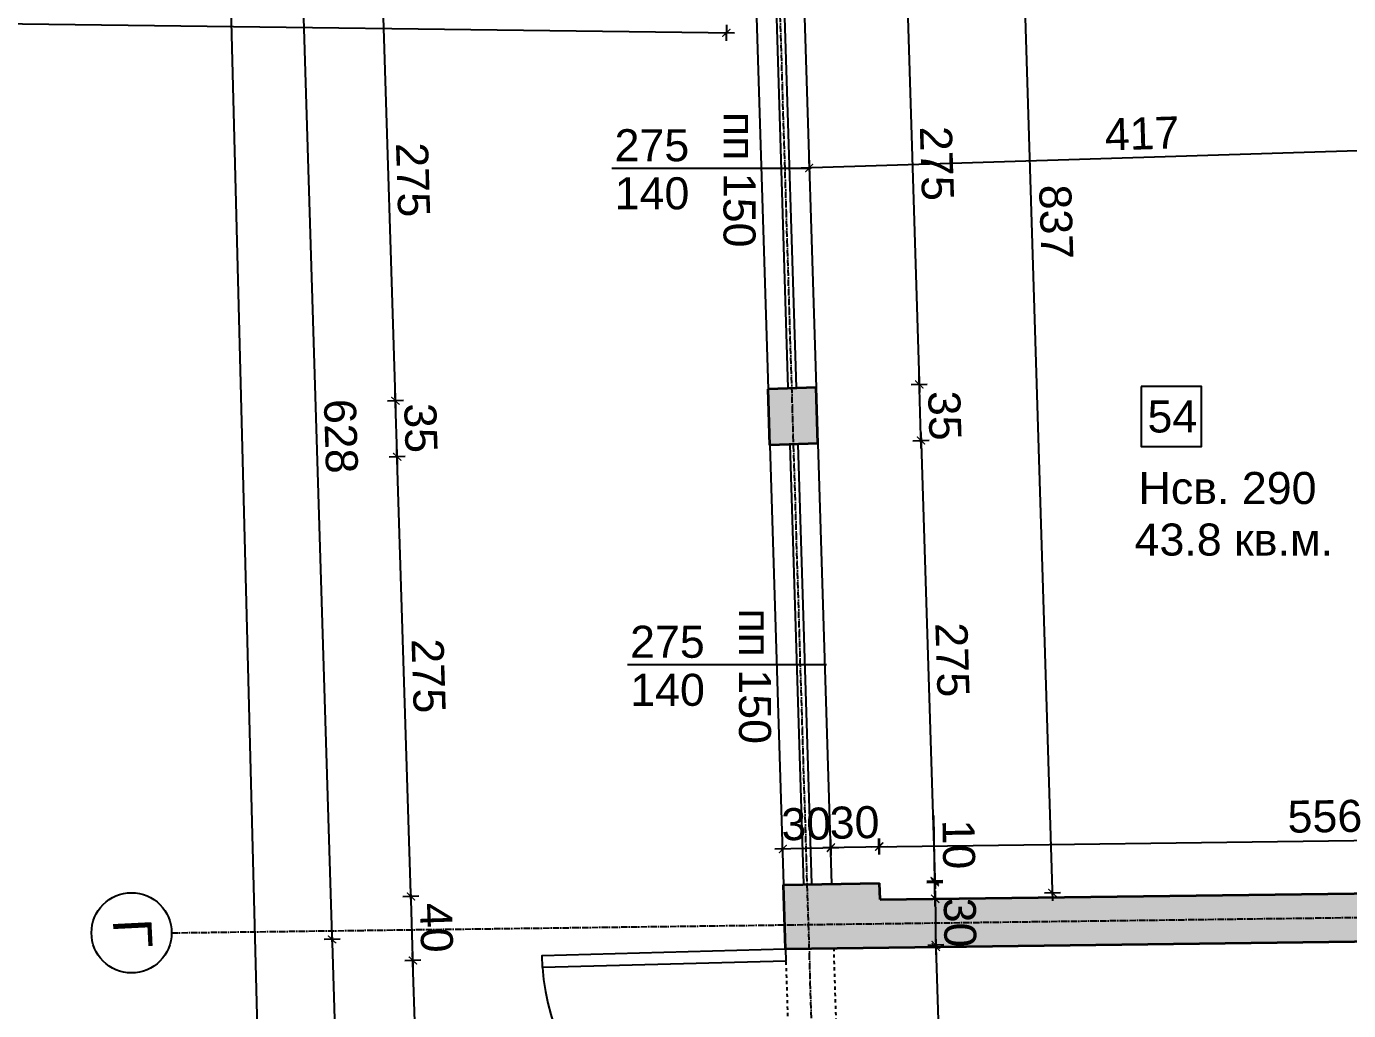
# Model space of a CAD drawing. Header units: inches. Extents: x -72385 to 39588, y -6525 to 66685.
# Drawn here: x -42185 to -41360, y 21115 to 21729 of the extents above; entities that cross this region are included whole.
import ezdxf

# ---------------------------------------------------------------- set-up
doc = ezdxf.new("R2010")
doc.units = ezdxf.units.IN
doc.header["$MEASUREMENT"] = 0
doc.linetypes.add('DashDot', pattern=[0.6, 0.4, -0.1, 0, -0.1])
doc.linetypes.add('Hidden', pattern=[0.4, 0.2, -0.2])
for name, color, linetype, lineweight in [('Врати', 251, 'Continuous', 25), ('Изгледни линии', 253, 'Continuous', 25), ('Надписи Hсв', 252, 'Continuous', 25), ('Надписи коти външни', 252, 'Continuous', 25), ('Надписи коти вътрешни', 252, 'Continuous', 25), ('Надписи номера на пом.', 252, 'Continuous', 25), ('Надписи Оси', 252, 'Continuous', 25), ('Надписи площ', 252, 'Continuous', 25), ('Надписи прозорци', 252, 'Continuous', 25), ('Оси', 252, 'DashDot', 25), ('Прозорци', 251, 'Continuous', 25), ('Пунктир', 253, 'Hidden', 25), ('Разрезни линии', 7, 'Continuous', 35), ('Щрих стени', 254, 'Continuous', 25)]:
    doc.layers.add(name, color=color, linetype=linetype, lineweight=lineweight)
doc.styles.add('Arial Regular', font='arial.ttf')
doc.styles.get("Standard").update_dxf_attribs({"font": 'arial.ttf'})
doc.dimstyles.new('Annotative', dxfattribs={"dimscale": 0, "dimtxt": 20, "dimasz": 5, "dimexe": 5, "dimexo": 5, "dimgap": 5, "dimtad": 1, "dimdec": 0, "dimzin": 0, "dimdsep": 46, "dimtxsty": 'Standard', "dimblk": 'ARCHTICK', "dimcen": 5, "dimdle": 5, "dimadec": 0, "dimazin": 0, "dimtfac": 1, "dimtdec": 0, "dimtofl": 0, "dimtmove": 0, "dimatfit": 3, "dimldrblk": 'ARCHTICK', "dimfxl": 5, "dimfxlon": 1, "dimtolj": 1, "dimtzin": 0, "dimarcsym": 1})

# ---------------------------------------------------------------- blocks, each defined once
blk = doc.blocks.new('_ArchTick')
at = {"color": 0, "linetype": 'ByBlock', "const_width": 0.15}
blk.add_lwpolyline([(-0.5, -0.5), (0.5, 0.5)], dxfattribs=at)
blk = doc.blocks.new('*D7459')
at = {"layer": 'Defpoints', "color": 0, "ltscale": 50, "transparency": 16777216}
for p in [(-41680.95, 21153.94), (-41607.69, 20852.32), (-41671.47, 20850.32)]:
    blk.add_point(p, dxfattribs=at)
at = {"layer": 'Надписи коти вътрешни', "color": 0, "lineweight": -2, "ltscale": 50, "transparency": 16777216}
for p, q in [((-41617.34, 21160.93), (-41607.54, 20847.32)), ((-41622.18, 21155.77), (-41612.18, 21156.09)), ((-41612.69, 20852.16), (-41602.69, 20852.47))]:
    blk.add_line(p, q, dxfattribs=at)
at = {"layer": 'Надписи коти вътрешни', "color": 0, "lineweight": -2, "ltscale": 50, "transparency": 16777216, "xscale": 5, "yscale": 5, "zscale": 5}
for p, rotation in [((-41617.18, 21155.93), 91.78990155921142), ((-41607.69, 20852.32), 271.7899015592114)]:
    blk.add_blockref('_ArchTick', p, dxfattribs=dict(at, rotation=rotation))
at = {"layer": 'Надписи коти вътрешни', "color": 0, "ltscale": 50, "transparency": 16777216, "insert": (-41597.22, 21004.6), "char_height": 20, "attachment_point": 5, "rotation": 271.7899}
blk.add_mtext('\\A1;304', dxfattribs=at)
blk = doc.blocks.new('*D7460')
at = {"layer": 'Defpoints', "color": 0, "ltscale": 50, "transparency": 16777216}
for p in [(-41652.06, 21194.44), (-41617.71, 21195.04), (-41651.89, 21184.21)]:
    blk.add_point(p, dxfattribs=at)
at = {"layer": 'Надписи коти вътрешни', "color": 0, "lineweight": -2, "ltscale": 50, "transparency": 16777216}
for p, q in [((-41617.71, 21195.04), (-41618.43, 21236.73)), ((-41622.71, 21194.95), (-41612.71, 21195.12)), ((-41617.45, 21179.8), (-41617.71, 21195.04)), ((-41622.53, 21184.72), (-41612.53, 21184.89))]:
    blk.add_line(p, q, dxfattribs=at)
at = {"layer": 'Надписи коти вътрешни', "color": 0, "lineweight": -2, "ltscale": 50, "transparency": 16777216, "xscale": 5, "yscale": 5, "zscale": 5}
for p, rotation in [((-41617.71, 21195.04), 90.99077420195616), ((-41617.53, 21184.8), 270.9907742019561)]:
    blk.add_blockref('_ArchTick', p, dxfattribs=dict(at, rotation=rotation))
at = {"layer": 'Надписи коти вътрешни', "color": 0, "ltscale": 50, "transparency": 16777216, "insert": (-41602.9, 21218.64), "char_height": 20, "attachment_point": 5, "rotation": 270.99077}
blk.add_mtext('\\A1;10', dxfattribs=at)
blk = doc.blocks.new('*D4645')
at = {"layer": 'Defpoints', "color": 0, "ltscale": 50, "transparency": 16777216}
for p in [(-41690.79, 21468.79), (-41682.2, 21193.92), (-41617.79, 21195.93)]:
    blk.add_point(p, dxfattribs=at)
at = {"layer": 'Надписи коти вътрешни', "color": 0, "lineweight": -2, "ltscale": 50, "transparency": 16777216}
for p, q in [((-41631.38, 21470.64), (-41621.38, 21470.96)), ((-41626.53, 21475.8), (-41617.63, 21190.94)), ((-41622.79, 21195.78), (-41612.79, 21196.09))]:
    blk.add_line(p, q, dxfattribs=at)
at = {"layer": 'Надписи коти вътрешни', "color": 0, "lineweight": -2, "ltscale": 50, "transparency": 16777216, "xscale": 5, "yscale": 5, "zscale": 5}
for p, rotation in [((-41626.38, 21470.8), 91.78990155921097), ((-41617.79, 21195.93), 271.789901559211)]:
    blk.add_blockref('_ArchTick', p, dxfattribs=dict(at, rotation=rotation))
at = {"layer": 'Надписи коти вътрешни', "color": 0, "ltscale": 50, "transparency": 16777216, "insert": (-41606.88, 21333.84), "char_height": 20, "attachment_point": 5, "rotation": 271.7899}
blk.add_mtext('\\A1;275', dxfattribs=at)
blk = doc.blocks.new('*D3335')
at = {"layer": 'Defpoints', "color": 0, "ltscale": 50, "transparency": 16777216}
for p in [(-41691.89, 21503.77), (-41627.47, 21505.78), (-41690.79, 21468.79)]:
    blk.add_point(p, dxfattribs=at)
at = {"layer": 'Надписи коти вътрешни', "color": 0, "lineweight": -2, "ltscale": 50, "transparency": 16777216}
for p, q in [((-41632.47, 21505.63), (-41622.47, 21505.94)), ((-41626.22, 21465.8), (-41627.63, 21510.78)), ((-41631.38, 21470.64), (-41621.38, 21470.96))]:
    blk.add_line(p, q, dxfattribs=at)
at = {"layer": 'Надписи коти вътрешни', "color": 0, "lineweight": -2, "ltscale": 50, "transparency": 16777216, "xscale": 5, "yscale": 5, "zscale": 5}
for p, rotation in [((-41627.47, 21505.78), 91.78990155923415), ((-41626.38, 21470.8), 271.7899015592342)]:
    blk.add_blockref('_ArchTick', p, dxfattribs=dict(at, rotation=rotation))
at = {"layer": 'Надписи коти вътрешни', "color": 0, "ltscale": 50, "transparency": 16777216, "insert": (-41611.64, 21486.27), "char_height": 20, "attachment_point": 5, "rotation": 271.7899}
blk.add_mtext('\\A1;35', dxfattribs=at)
blk = doc.blocks.new('*D3336')
at = {"layer": 'Defpoints', "color": 0, "ltscale": 50, "transparency": 16777216}
for p in [(-41700.48, 21778.64), (-41691.89, 21503.77), (-41627.47, 21505.78)]:
    blk.add_point(p, dxfattribs=at)
at = {"layer": 'Надписи коти вътрешни', "color": 0, "lineweight": -2, "ltscale": 50, "transparency": 16777216}
for p, q in [((-41636.22, 21785.65), (-41627.32, 21500.78)), ((-41641.06, 21780.49), (-41631.06, 21780.8)), ((-41632.47, 21505.63), (-41622.47, 21505.94))]:
    blk.add_line(p, q, dxfattribs=at)
at = {"layer": 'Надписи коти вътрешни', "color": 0, "lineweight": -2, "ltscale": 50, "transparency": 16777216, "xscale": 5, "yscale": 5, "zscale": 5}
for p, rotation in [((-41636.06, 21780.65), 91.78990155921402), ((-41627.47, 21505.78), 271.789901559214)]:
    blk.add_blockref('_ArchTick', p, dxfattribs=dict(at, rotation=rotation))
at = {"layer": 'Надписи коти вътрешни', "color": 0, "ltscale": 50, "transparency": 16777216, "insert": (-41616.56, 21643.69), "char_height": 20, "attachment_point": 5, "rotation": 271.7899}
blk.add_mtext('\\A1;275', dxfattribs=at)
blk = doc.blocks.new('*D3339')
at = {"layer": 'Defpoints', "color": 0, "ltscale": 50, "transparency": 16777216}
for p in [(-41095.96, 21224.49), (-41095.53, 21191.43), (-41651.89, 21184.21)]:
    blk.add_point(p, dxfattribs=at)
at = {"layer": 'Надписи коти вътрешни', "color": 0, "lineweight": -2, "ltscale": 50, "transparency": 16777216}
for p, q in [((-41657.31, 21217.2), (-41090.96, 21224.56)), ((-41652.25, 21212.27), (-41652.38, 21222.27)), ((-41095.89, 21219.49), (-41096.02, 21229.49))]:
    blk.add_line(p, q, dxfattribs=at)
at = {"layer": 'Надписи коти вътрешни', "color": 0, "lineweight": -2, "ltscale": 50, "transparency": 16777216, "xscale": 5, "yscale": 5, "zscale": 5}
for p, rotation in [((-41095.96, 21224.49), 0.7436119474248583), ((-41652.32, 21217.27), 180.7436119474248)]:
    blk.add_blockref('_ArchTick', p, dxfattribs=dict(at, rotation=rotation))
at = {"layer": 'Надписи коти вътрешни', "color": 0, "ltscale": 50, "transparency": 16777216, "insert": (-41374.33, 21236.09), "char_height": 20, "attachment_point": 5, "rotation": 0.74361}
blk.add_mtext('\\A1;556', dxfattribs=at)
blk = doc.blocks.new('*D4646')
at = {"layer": 'Defpoints', "color": 0, "ltscale": 50, "transparency": 16777216}
for p in [(-41652.6, 21217.28), (-41682.2, 21193.92), (-41652.21, 21194.44)]:
    blk.add_point(p, dxfattribs=at)
at = {"layer": 'Надписи коти вътрешни', "color": 0, "lineweight": -2, "ltscale": 50, "transparency": 16777216}
for p, q in [((-41652.51, 21212.28), (-41652.69, 21222.28)), ((-41687.6, 21216.68), (-41647.6, 21217.37)), ((-41682.51, 21211.76), (-41682.69, 21221.76))]:
    blk.add_line(p, q, dxfattribs=at)
at = {"layer": 'Надписи коти вътрешни', "color": 0, "lineweight": -2, "ltscale": 50, "transparency": 16777216, "xscale": 5, "yscale": 5, "zscale": 5}
for p, rotation in [((-41682.6, 21216.76), 180.9907742019828), ((-41652.6, 21217.28), 0.9907742019827626)]:
    blk.add_blockref('_ArchTick', p, dxfattribs=dict(at, rotation=rotation))
at = {"layer": 'Надписи коти вътрешни', "color": 0, "ltscale": 50, "transparency": 16777216, "insert": (-41667.86, 21232.24), "char_height": 20, "attachment_point": 5, "rotation": 0.99077}
blk.add_mtext('\\A1;30', dxfattribs=at)
blk = doc.blocks.new('*D4650')
at = {"layer": 'Defpoints', "color": 0, "ltscale": 50, "transparency": 16777216}
for p in [(-41281.53, 21711.7), (-41697.98, 21698.69), (-41696.17, 21640.9)]:
    blk.add_point(p, dxfattribs=at)
at = {"layer": 'Надписи коти вътрешни', "color": 0, "lineweight": -2, "ltscale": 50, "transparency": 16777216}
for p, q in [((-41274.72, 21654.07), (-41701.17, 21640.75)), ((-41279.88, 21658.91), (-41279.56, 21648.92)), ((-41696.33, 21645.9), (-41696.02, 21635.9))]:
    blk.add_line(p, q, dxfattribs=at)
at = {"layer": 'Надписи коти вътрешни', "color": 0, "lineweight": -2, "ltscale": 50, "transparency": 16777216, "xscale": 5, "yscale": 5, "zscale": 5}
for p, rotation in [((-41279.72, 21653.92), 1.789901559213094), ((-41696.17, 21640.9), 181.7899015592131)]:
    blk.add_blockref('_ArchTick', p, dxfattribs=dict(at, rotation=rotation))
at = {"layer": 'Надписи коти вътрешни', "color": 0, "ltscale": 50, "transparency": 16777216, "insert": (-41488.42, 21662.44), "char_height": 20, "attachment_point": 5, "rotation": 1.7899}
blk.add_mtext('\\A1;417', dxfattribs=at)
blk = doc.blocks.new('*D3359')
at = {"layer": 'Defpoints', "color": 0, "ltscale": 50, "transparency": 16777216}
for p in [(-41708.04, 22020.73), (-41682.2, 21184.21), (-41544.42, 21188.47)]:
    blk.add_point(p, dxfattribs=at)
at = {"layer": 'Надписи коти вътрешни', "color": 0, "lineweight": -2, "ltscale": 50, "transparency": 16777216}
for p, q in [((-41575.25, 22024.84), (-41565.26, 22025.14)), ((-41570.41, 22029.99), (-41544.26, 21183.47)), ((-41549.41, 21188.31), (-41539.42, 21188.62))]:
    blk.add_line(p, q, dxfattribs=at)
at = {"layer": 'Надписи коти вътрешни', "color": 0, "lineweight": -2, "ltscale": 50, "transparency": 16777216, "xscale": 5, "yscale": 5, "zscale": 5}
for p, rotation in [((-41570.25, 22024.99), 91.7691352658571), ((-41544.42, 21188.47), 271.7691352658571)]:
    blk.add_blockref('_ArchTick', p, dxfattribs=dict(at, rotation=rotation))
at = {"layer": 'Надписи коти вътрешни', "color": 0, "ltscale": 50, "transparency": 16777216, "insert": (-41542.12, 21607.2), "char_height": 20, "attachment_point": 5, "rotation": 271.76914}
blk.add_mtext('\\A1;837', dxfattribs=at)
blk = doc.blocks.new('*D6593')
at = {"layer": 'Defpoints', "color": 0, "ltscale": 50, "transparency": 16777216}
for p in [(-41742.34, 22157.71), (-42067.3, 22149.39), (-41682.53, 19822.6)]:
    blk.add_point(p, dxfattribs=at)
at = {"layer": 'Надписи коти външни', "color": 0, "lineweight": -2, "ltscale": 50, "transparency": 16777216}
for p, q in [((-42062.3, 22149.52), (-42072.3, 22149.26)), ((-42007.37, 19809.28), (-42067.43, 22154.39)), ((-42002.5, 19814.4), (-42012.49, 19814.15))]:
    blk.add_line(p, q, dxfattribs=at)
at = {"layer": 'Надписи коти външни', "color": 0, "lineweight": -2, "ltscale": 50, "transparency": 16777216, "xscale": 5, "yscale": 5, "zscale": 5}
for p, rotation in [((-42067.3, 22149.39), 91.46706726575742), ((-42007.5, 19814.28), 271.4670672657574)]:
    blk.add_blockref('_ArchTick', p, dxfattribs=dict(at, rotation=rotation))
at = {"layer": 'Надписи коти външни', "color": 0, "ltscale": 50, "transparency": 16777216, "insert": (-42022.18, 20982.22), "char_height": 20, "attachment_point": 5, "rotation": 271.46707}
blk.add_mtext('\\A1;2335', dxfattribs=at)
blk = doc.blocks.new('*D6585')
at = {"layer": 'Defpoints', "color": 0, "ltscale": 10, "transparency": 16777216}
for p in [(-41710.95, 21153.42), (-41943.48, 21146.15), (-41701.46, 20849.64)]:
    blk.add_point(p, dxfattribs=at)
at = {"layer": 'Надписи коти външни', "color": 0, "lineweight": -2, "ltscale": 10, "transparency": 16777216}
for p, q in [((-41933.83, 20837.37), (-41943.64, 21151.15)), ((-41938.48, 21146.31), (-41948.48, 21145.99)), ((-41928.99, 20842.53), (-41938.98, 20842.21))]:
    blk.add_line(p, q, dxfattribs=at)
at = {"layer": 'Надписи коти външни', "color": 0, "lineweight": -2, "ltscale": 10, "transparency": 16777216, "xscale": 5, "yscale": 5, "zscale": 5}
for p, rotation in [((-41943.48, 21146.15), 91.78990155920907), ((-41933.99, 20842.37), 271.7899015592091)]:
    blk.add_blockref('_ArchTick', p, dxfattribs=dict(at, rotation=rotation))
at = {"layer": 'Надписи коти външни', "color": 0, "ltscale": 10, "transparency": 16777216, "insert": (-41923.52, 20994.74), "char_height": 20, "attachment_point": 5, "rotation": 271.7899}
blk.add_mtext('\\A1;304', dxfattribs=at)
blk = doc.blocks.new('*D6584')
at = {"layer": 'Defpoints', "color": 0, "ltscale": 10, "transparency": 16777216}
for p in [(-41712.2, 21193.4), (-41944.73, 21186.14), (-41710.95, 21153.44)]:
    blk.add_point(p, dxfattribs=at)
at = {"layer": 'Надписи коти външни', "color": 0, "lineweight": -2, "ltscale": 10, "transparency": 16777216}
for p, q in [((-41943.32, 21141.18), (-41944.88, 21191.13)), ((-41939.73, 21186.29), (-41949.73, 21185.98)), ((-41938.48, 21146.33), (-41948.48, 21146.02))]:
    blk.add_line(p, q, dxfattribs=at)
at = {"layer": 'Надписи коти външни', "color": 0, "lineweight": -2, "ltscale": 10, "transparency": 16777216, "xscale": 5, "yscale": 5, "zscale": 5}
for p, rotation in [((-41944.73, 21186.14), 91.78990156033082), ((-41943.48, 21146.17), 271.7899015603308)]:
    blk.add_blockref('_ArchTick', p, dxfattribs=dict(at, rotation=rotation))
at = {"layer": 'Надписи коти външни', "color": 0, "ltscale": 10, "transparency": 16777216, "insert": (-41928.9, 21166.63), "char_height": 20, "attachment_point": 5, "rotation": 271.7899}
blk.add_mtext('\\A1;40', dxfattribs=at)
blk = doc.blocks.new('*D6583')
at = {"layer": 'Defpoints', "color": 0, "ltscale": 10, "transparency": 16777216}
for p in [(-41720.78, 21467.85), (-41953.3, 21460.58), (-41712.2, 21193.4)]:
    blk.add_point(p, dxfattribs=at)
at = {"layer": 'Надписи коти външни', "color": 0, "lineweight": -2, "ltscale": 10, "transparency": 16777216}
for p, q in [((-41944.57, 21181.14), (-41953.46, 21465.58)), ((-41948.31, 21460.74), (-41958.3, 21460.43)), ((-41939.73, 21186.29), (-41949.73, 21185.98))]:
    blk.add_line(p, q, dxfattribs=at)
at = {"layer": 'Надписи коти външни', "color": 0, "lineweight": -2, "ltscale": 10, "transparency": 16777216, "xscale": 5, "yscale": 5, "zscale": 5}
for p, rotation in [((-41953.3, 21460.58), 91.78990155921079), ((-41944.73, 21186.14), 271.7899015592108)]:
    blk.add_blockref('_ArchTick', p, dxfattribs=dict(at, rotation=rotation))
at = {"layer": 'Надписи коти външни', "color": 0, "ltscale": 10, "transparency": 16777216, "insert": (-41933.81, 21323.83), "char_height": 20, "attachment_point": 5, "rotation": 271.7899}
blk.add_mtext('\\A1;275', dxfattribs=at)
blk = doc.blocks.new('*D6582')
at = {"layer": 'Defpoints', "color": 0, "ltscale": 10, "transparency": 16777216}
for p in [(-41721.87, 21502.83), (-41954.4, 21495.57), (-41720.78, 21467.85)]:
    blk.add_point(p, dxfattribs=at)
at = {"layer": 'Надписи коти външни', "color": 0, "lineweight": -2, "ltscale": 10, "transparency": 16777216}
for p, q in [((-41949.4, 21495.72), (-41959.4, 21495.41)), ((-41953.15, 21455.59), (-41954.55, 21500.56)), ((-41948.31, 21460.74), (-41958.3, 21460.43))]:
    blk.add_line(p, q, dxfattribs=at)
at = {"layer": 'Надписи коти външни', "color": 0, "lineweight": -2, "ltscale": 10, "transparency": 16777216, "xscale": 5, "yscale": 5, "zscale": 5}
for p, rotation in [((-41954.4, 21495.57), 91.78990155923435), ((-41953.3, 21460.58), 271.7899015592344)]:
    blk.add_blockref('_ArchTick', p, dxfattribs=dict(at, rotation=rotation))
at = {"layer": 'Надписи коти външни', "color": 0, "ltscale": 10, "transparency": 16777216, "insert": (-41938.64, 21478.55), "char_height": 20, "attachment_point": 5, "rotation": 271.7899}
blk.add_mtext('\\A1;35', dxfattribs=at)
blk = doc.blocks.new('*D6581')
at = {"layer": 'Defpoints', "color": 0, "ltscale": 10, "transparency": 16777216}
for p in [(-41730.46, 21777.7), (-41962.99, 21770.43), (-41721.87, 21502.83)]:
    blk.add_point(p, dxfattribs=at)
at = {"layer": 'Надписи коти външни', "color": 0, "lineweight": -2, "ltscale": 10, "transparency": 16777216}
for p, q in [((-41954.24, 21490.57), (-41963.14, 21775.43)), ((-41957.99, 21770.59), (-41967.99, 21770.28)), ((-41949.4, 21495.72), (-41959.4, 21495.41))]:
    blk.add_line(p, q, dxfattribs=at)
at = {"layer": 'Надписи коти външни', "color": 0, "lineweight": -2, "ltscale": 10, "transparency": 16777216, "xscale": 5, "yscale": 5, "zscale": 5}
for p, rotation in [((-41962.99, 21770.43), 91.78990155921096), ((-41954.4, 21495.57), 271.789901559211)]:
    blk.add_blockref('_ArchTick', p, dxfattribs=dict(at, rotation=rotation))
at = {"layer": 'Надписи коти външни', "color": 0, "ltscale": 10, "transparency": 16777216, "insert": (-41943.49, 21633.47), "char_height": 20, "attachment_point": 5, "rotation": 271.7899}
blk.add_mtext('\\A1;275', dxfattribs=at)
blk = doc.blocks.new('*D6556')
at = {"layer": 'Defpoints', "color": 0, "ltscale": 10, "transparency": 16777216}
for p in [(-52317.34, 22292.34), (-41742.34, 22157.71), (-41747.84, 21725.25)]:
    blk.add_point(p, dxfattribs=at)
at = {"layer": 'Надписи коти външни', "color": 0, "lineweight": -2, "ltscale": 10, "transparency": 16777216}
for p, q in [((-52327.84, 21859.94), (-41742.84, 21725.19)), ((-52322.78, 21864.88), (-52322.91, 21854.88)), ((-41747.78, 21730.25), (-41747.91, 21720.25))]:
    blk.add_line(p, q, dxfattribs=at)
at = {"layer": 'Надписи коти външни', "color": 0, "lineweight": -2, "ltscale": 10, "transparency": 16777216, "xscale": 5, "yscale": 5, "zscale": 5}
for p, rotation in [((-52322.84, 21859.88), 179.2706286525472), ((-41747.84, 21725.25), 359.2706286525473)]:
    blk.add_blockref('_ArchTick', p, dxfattribs=dict(at, rotation=rotation))
at = {"layer": 'Надписи коти външни', "color": 0, "ltscale": 10, "transparency": 16777216, "insert": (-47035.15, 21807.77), "char_height": 20, "attachment_point": 5, "rotation": 359.27063}
blk.add_mtext('\\A1;10575', dxfattribs=at)
blk = doc.blocks.new('*D6661')
at = {"layer": 'Defpoints', "color": 0, "ltscale": 10, "transparency": 16777216}
for p in [(-41716.08, 21795.81), (-41696.58, 21168.61), (-41993.96, 21159.36)]:
    blk.add_point(p, dxfattribs=at)
at = {"layer": 'Надписи коти външни', "color": 0, "lineweight": -2, "ltscale": 10, "transparency": 16777216}
for p, q in [((-42008.46, 21786.72), (-42018.46, 21786.41)), ((-42013.61, 21791.56), (-41993.8, 21154.36)), ((-41988.96, 21159.51), (-41998.95, 21159.2))]:
    blk.add_line(p, q, dxfattribs=at)
at = {"layer": 'Надписи коти външни', "color": 0, "lineweight": -2, "ltscale": 10, "transparency": 16777216, "xscale": 5, "yscale": 5, "zscale": 5}
for p, rotation in [((-42013.46, 21786.56), 91.78095898046088), ((-41993.96, 21159.36), 271.7809589804609)]:
    blk.add_blockref('_ArchTick', p, dxfattribs=dict(at, rotation=rotation))
at = {"layer": 'Надписи коти външни', "color": 0, "ltscale": 10, "transparency": 16777216, "insert": (-41988.5, 21473.43), "char_height": 20, "attachment_point": 5, "rotation": 271.78096}
blk.add_mtext('\\A1;628', dxfattribs=at)
blk = doc.blocks.new('*D6660')
at = {"layer": 'Defpoints', "color": 0, "ltscale": 10, "transparency": 16777216}
for p in [(-41696.58, 21168.61), (-41685.66, 20817.39), (-41983.04, 20808.15)]:
    blk.add_point(p, dxfattribs=at)
at = {"layer": 'Надписи коти външни', "color": 0, "lineweight": -2, "ltscale": 10, "transparency": 16777216}
for p, q in [((-41988.96, 21159.51), (-41998.95, 21159.2)), ((-41994.11, 21164.36), (-41982.88, 20803.15)), ((-41978.04, 20808.3), (-41988.03, 20807.99))]:
    blk.add_line(p, q, dxfattribs=at)
at = {"layer": 'Надписи коти външни', "color": 0, "lineweight": -2, "ltscale": 10, "transparency": 16777216, "xscale": 5, "yscale": 5, "zscale": 5}
for p, rotation in [((-41993.96, 21159.36), 91.78095898046124), ((-41983.04, 20808.15), 271.7809589804613)]:
    blk.add_blockref('_ArchTick', p, dxfattribs=dict(at, rotation=rotation))
at = {"layer": 'Надписи коти външни', "color": 0, "ltscale": 10, "transparency": 16777216, "insert": (-41973.29, 20984.23), "char_height": 20, "attachment_point": 5, "rotation": 271.78096}
blk.add_mtext('\\A1;351', dxfattribs=at)
blk = doc.blocks.new('*D7455')
at = {"layer": 'Defpoints', "color": 0, "ltscale": 10, "transparency": 16777216}
for p in [(-41712.67, 21215.76), (-41712.05, 21188.46), (-41682.06, 21189.15)]:
    blk.add_point(p, dxfattribs=at)
at = {"layer": 'Надписи коти вътрешни', "color": 0, "lineweight": -2, "ltscale": 10, "transparency": 16777216}
for p, q in [((-41677.68, 21216.56), (-41717.67, 21215.65)), ((-41712.56, 21210.76), (-41712.79, 21220.76)), ((-41682.56, 21211.45), (-41682.79, 21221.45))]:
    blk.add_line(p, q, dxfattribs=at)
at = {"layer": 'Надписи коти вътрешни', "color": 0, "lineweight": -2, "ltscale": 10, "transparency": 16777216, "xscale": 5, "yscale": 5, "zscale": 5}
for p, rotation in [((-41712.67, 21215.76), 181.3076467048264), ((-41682.68, 21216.45), 1.30764670482634)]:
    blk.add_blockref('_ArchTick', p, dxfattribs=dict(at, rotation=rotation))
at = {"layer": 'Надписи коти вътрешни', "color": 0, "ltscale": 10, "transparency": 16777216, "insert": (-41698.02, 21231.32), "char_height": 20, "attachment_point": 5, "rotation": 1.30765}
blk.add_mtext('\\A1;30', dxfattribs=at)
blk = doc.blocks.new('*D7458')
at = {"layer": 'Defpoints', "color": 0, "ltscale": 10, "transparency": 16777216}
for p in [(-41629.28, 21184.5), (-41628.9, 21154.51), (-41617.16, 21154.66)]:
    blk.add_point(p, dxfattribs=at)
at = {"layer": 'Надписи коти вътрешни', "color": 0, "lineweight": -2, "ltscale": 10, "transparency": 16777216}
for p, q in [((-41617.62, 21189.65), (-41617.1, 21149.66)), ((-41622.55, 21184.59), (-41612.55, 21184.72)), ((-41622.16, 21154.59), (-41612.16, 21154.72))]:
    blk.add_line(p, q, dxfattribs=at)
at = {"layer": 'Надписи коти вътрешни', "color": 0, "lineweight": -2, "ltscale": 10, "transparency": 16777216, "xscale": 5, "yscale": 5, "zscale": 5}
for p, rotation in [((-41617.55, 21184.65), 90.74361194741708), ((-41617.16, 21154.66), 270.7436119474171)]:
    blk.add_blockref('_ArchTick', p, dxfattribs=dict(at, rotation=rotation))
at = {"layer": 'Надписи коти вътрешни', "color": 0, "ltscale": 10, "transparency": 16777216, "insert": (-41602.14, 21169.85), "char_height": 20, "attachment_point": 5, "rotation": 270.74361}
blk.add_mtext('\\A1;30', dxfattribs=at)

msp = doc.modelspace()

# ---------------------------------------------------------------- hatches: boundary and pattern name
at = {"layer": 'Щрих стени', "ltscale": 10}
h = msp.add_hatch(color=256, dxfattribs=at)
h.dxf.hatch_style = 1
h.paths.add_polyline_path([(-40790.36, 21563.63), (-40825.34, 21563.18), (-40822.62, 21470), (-40787.64, 21470.45)])
h.paths.add_polyline_path([(-41090.11, 21586.69), (-41107.61, 21586.23), (-41102.56, 21421.31), (-41085.07, 21421.77)])
h.paths.add_polyline_path([(-41691.89, 21503.77), (-41721.87, 21502.83), (-41720.78, 21467.85), (-41690.79, 21468.79)])
h.paths.add_polyline_path([(-41067.38, 20843.89), (-41017.36, 20844.82), (-41016.81, 20814.83), (-41066.8, 20813.9), (-41058.6, 20393.71), (-41088.59, 20393.12), (-41090.61, 20496.23), (-41330.56, 20491.55), (-41329.89, 20457.35), (-41347.39, 20457.01), (-41348.06, 20491.21), (-41659.6, 20485.13), (-41658.11, 20403.32), (-41693.1, 20402.68), (-41695.09, 20511.94), (-41660.1, 20512.63), (-41659.92, 20502.63), (-41090.95, 20513.73), (-41096.79, 20813.34), (-41665.39, 20802.8), (-41665.2, 20792.8), (-41700.2, 20792.15), (-41700.95, 20833.22), (-41701.46, 20849.64), (-41085.42, 20861.06), (-41094.61, 21161.44), (-41710.95, 21153.44), (-41712.2, 21193.4), (-41652.21, 21194.44), (-41651.89, 21184.21), (-41095.53, 21191.43), (-41097.97, 21271.37), (-41080.48, 21271.83)])
h.paths.add_polyline_path([(-40779.62, 21195.53), (-40829.63, 21194.88), (-40828.75, 21164.89), (-40778.75, 21165.54)])

# ---------------------------------------------------------------- linework, layer by layer
at = {"layer": 'Врати', "ltscale": 50}
msp.add_lwpolyline([(-41710.95, 21153.44), (-41710.75, 21145.84), (-41862.66, 21141.75), (-41862.86, 21149.35)], close=True, dxfattribs=at)
msp.add_arc((-41710.83, 21153.76), 152.31, 184.52234, 271.7387, dxfattribs=at)
at = {"layer": 'Изгледни линии', "ltscale": 50}
for p, q in [((-41730.48, 21778.3), (-41721.87, 21502.83)), ((-41700.48, 21778.64), (-41691.89, 21503.77)), ((-41720.78, 21467.85), (-41712.2, 21193.4)), ((-41690.79, 21468.79), (-41682.2, 21193.92))]:
    msp.add_line(p, q, dxfattribs=at)
at = {"layer": 'Надписи номера на пом.', "ltscale": 50}
msp.add_lwpolyline([(-41488.88, 21504.45), (-41488.88, 21466.95), (-41451.38, 21466.95), (-41451.38, 21504.45)], close=True, dxfattribs=at)
at = {"layer": 'Надписи Оси', "ltscale": 50}
msp.add_circle((-42119.08, 21163.44), 25, dxfattribs=at)
at = {"layer": 'Надписи прозорци', "ltscale": 50}
for p, q in [((-41695.08, 21640.57), (-41819.32, 21640.57)), ((-41685.39, 21330.63), (-41809.64, 21330.63))]:
    msp.add_line(p, q, dxfattribs=at)
at = {"layer": 'Оси', "ltscale": 10}
for p, q in [((-41685.66, 20817.42), (-41724.84, 22077.51)), ((-42094.08, 21163.44), (-40294.06, 21186.84))]:
    msp.add_line(p, q, dxfattribs=at)
at = {"layer": 'Прозорци', "ltscale": 50}
for p, q in [((-41717.97, 21778.09), (-41709.39, 21503.64)), ((-41712.97, 21778.24), (-41704.39, 21503.8)), ((-41708.29, 21468.24), (-41699.71, 21193.79)), ((-41703.29, 21468.4), (-41694.71, 21193.95))]:
    msp.add_line(p, q, dxfattribs=at)
at = {"layer": 'Пунктир', "ltscale": 10}
for p, q in [((-41710.95, 21153.42), (-41701.46, 20849.64)), ((-41680.95, 21153.94), (-41671.47, 20850.32))]:
    msp.add_line(p, q, dxfattribs=at)
at = {"layer": 'Разрезни линии', "ltscale": 50}
for p, q in [((-41691.89, 21503.77), (-41721.87, 21502.83)), ((-41720.78, 21467.85), (-41721.87, 21502.83)), ((-41690.79, 21468.79), (-41691.89, 21503.77)), ((-41690.79, 21468.79), (-41720.78, 21467.85)), ((-41712.2, 21193.4), (-41652.21, 21194.44)), ((-41710.95, 21153.44), (-41712.2, 21193.4)), ((-41651.89, 21184.21), (-41652.21, 21194.44)), ((-41651.89, 21184.21), (-41095.53, 21191.43)), ((-41710.95, 21153.44), (-41094.61, 21161.44))]:
    msp.add_line(p, q, dxfattribs=at)

# ---------------------------------------------------------------- texts
at = {"layer": 'Надписи Hсв', "ltscale": 100, "insert": (-41490.65, 21451.13), "char_height": 20, "width": 180.4891, "attachment_point": 1, "style": 'Arial Regular'}
msp.add_mtext('\\pxt8;Hсв. 290', dxfattribs=at)
at = {"layer": 'Надписи номера на пом.', "ltscale": 100, "insert": (-41559.74, 21495.77), "char_height": 20, "width": 180.4891, "attachment_point": 1, "style": 'Arial Regular'}
msp.add_mtext('\\pxqc;54', dxfattribs=at)
at = {"layer": 'Надписи Оси', "ltscale": 100, "insert": (-42107.03, 21177.37), "char_height": 24, "width": 27.2128, "attachment_point": 1, "rotation": 272.83921, "style": 'Arial Regular'}
msp.add_mtext('\\pxqc;Г', dxfattribs=at)
at = {"layer": 'Надписи площ', "ltscale": 100, "insert": (-41493.09, 21418.94), "char_height": 20, "width": 180.4891, "attachment_point": 1, "style": 'Arial Regular'}
msp.add_mtext('43.8 кв.м.', dxfattribs=at)
at = {"layer": 'Надписи прозорци', "ltscale": 100, "char_height": 20, "width": 180.4891, "attachment_point": 1, "rotation": 270, "style": 'Arial Regular'}
for insert in [(-41729.64, 21675.88), (-41719.96, 21365.94)]:
    msp.add_mtext('пп 150', dxfattribs=dict(at, insert=insert))
at = {"layer": 'Надписи прозорци', "ltscale": 100, "char_height": 20, "width": 180.4891, "attachment_point": 3, "style": 'Arial Regular'}
for s, insert in [('275', (-41771.03, 21665.08)), ('140', (-41770.95, 21635.08)), ('275', (-41761.35, 21355.14)), ('140', (-41761.26, 21325.14))]:
    msp.add_mtext(s, dxfattribs=dict(at, insert=insert))

# ---------------------------------------------------------------- dimensions: what is measured, and where the dimension line sits
at = {"layer": 'Надписи коти външни', "ltscale": 10}
dim = msp.add_aligned_dim(p1=(-52317.34, 22292.34), p2=(-41742.34, 22157.71), distance=-432.5, text='10575', dimstyle='Annotative', override={"dimscale": 0, "dimtix": 0, "dimtofl": 0, "dimtmove": 0, "dimatfit": 3}, dxfattribs=at)
dim.commit()
dim.dimension.update_dxf_attribs({"geometry": '*D6556', "text_midpoint": (-47035.15, 21807.77)})
at = {"layer": 'Надписи коти външни', "ltscale": 50}
dim = msp.add_aligned_dim(p1=(-41682.53, 19822.6), p2=(-41742.34, 22157.71), distance=325.07, text='2335', dimstyle='Annotative', override={"dimscale": 0, "dimtix": 0, "dimtofl": 0, "dimtmove": 0, "dimatfit": 3}, dxfattribs=at)
dim.commit()
dim.dimension.update_dxf_attribs({"geometry": '*D6593', "text_midpoint": (-42022.18, 20982.22)})
at = {"layer": 'Надписи коти външни', "ltscale": 10}
for p1, p2, distance, picture, middle in [((-41716.08, 21795.81), (-41696.58, 21168.61), -297.52, '*D6661', (-41988.5, 21473.43)), ((-41721.87, 21502.83), (-41730.46, 21777.7), 232.64, '*D6581', (-41943.49, 21633.47)), ((-41712.2, 21193.4), (-41720.78, 21467.85), 232.64, '*D6583', (-41933.81, 21323.83)), ((-41710.95, 21153.44), (-41712.2, 21193.4), 232.64, '*D6584', (-41928.9, 21166.63)), ((-41696.58, 21168.61), (-41685.66, 20817.39), -297.52, '*D6660', (-41973.29, 20984.23)), ((-41701.46, 20849.64), (-41710.95, 21153.42), 232.64, '*D6585', (-41923.52, 20994.74))]:
    dim = msp.add_aligned_dim(p1=p1, p2=p2, distance=distance, dimstyle='Annotative', override={"dimscale": 0, "dimtix": 0, "dimtofl": 0, "dimtmove": 0, "dimatfit": 3}, dxfattribs=at)
    dim.commit()
    dim.dimension.update_dxf_attribs({"geometry": picture, "text_midpoint": middle})
dim = msp.add_linear_dim(base=(-41954.4, 21495.57), p1=(-41720.78, 21467.85), p2=(-41721.87, 21502.83), angle=91.7899, dimstyle='Annotative', override={"dimscale": 0, "dimtix": 0, "dimtofl": 0, "dimtmove": 0, "dimatfit": 3}, dxfattribs=at)
dim.commit()
dim.dimension.update_dxf_attribs({"geometry": '*D6582', "text_midpoint": (-41953.85, 21478.07), "dimtype": 129})
at = {"layer": 'Надписи коти вътрешни', "ltscale": 50}
for p1, p2, distance, picture, middle in [((-41708.04, 22020.73), (-41682.2, 21184.21), 137.85, '*D3359', (-41542.12, 21607.2)), ((-41700.48, 21778.64), (-41691.89, 21503.77), 64.45, '*D3336', (-41616.56, 21643.69)), ((-41281.53, 21711.7), (-41697.98, 21698.69), 57.82, '*D4650', (-41488.42, 21662.44)), ((-41690.79, 21468.79), (-41682.2, 21193.92), 64.45, '*D4645', (-41606.88, 21333.84)), ((-41651.89, 21184.21), (-41095.53, 21191.43), 33.06, '*D3339', (-41374.33, 21236.09)), ((-41680.95, 21153.94), (-41671.47, 20850.32), 63.81, '*D7459', (-41597.22, 21004.6))]:
    dim = msp.add_aligned_dim(p1=p1, p2=p2, distance=distance, dimstyle='Annotative', override={"dimscale": 0, "dimtix": 0, "dimtofl": 0, "dimtmove": 0, "dimatfit": 3}, dxfattribs=at)
    dim.commit()
    dim.dimension.update_dxf_attribs({"geometry": picture, "text_midpoint": middle})
for base, p1, p2, angle, picture, middle in [((-41627.47, 21505.78), (-41690.79, 21468.79), (-41691.89, 21503.77), 91.7899, '*D3335', (-41626.85, 21485.79)), ((-41652.6, 21217.28), (-41682.2, 21193.92), (-41652.21, 21194.44), 0.99077, '*D4646', (-41667.6, 21217.02)), ((-41617.71, 21195.04), (-41651.89, 21184.21), (-41652.06, 21194.44), 90.99077, '*D7460', (-41618.11, 21218.38))]:
    dim = msp.add_linear_dim(base=base, p1=p1, p2=p2, angle=angle, dimstyle='Annotative', override={"dimscale": 0, "dimtix": 0, "dimtofl": 0, "dimtmove": 0, "dimatfit": 3}, dxfattribs=at)
    dim.commit()
    dim.dimension.update_dxf_attribs({"geometry": picture, "text_midpoint": middle, "dimtype": 129})
at = {"layer": 'Надписи коти вътрешни', "ltscale": 10}
for base, p1, p2, angle, picture, middle in [((-41712.67, 21215.76), (-41682.06, 21189.15), (-41712.05, 21188.46), 181.30765, '*D7455', (-41697.67, 21216.11)), ((-41617.16, 21154.66), (-41629.28, 21184.5), (-41628.9, 21154.51), 270.74361, '*D7458', (-41617.36, 21169.66))]:
    dim = msp.add_linear_dim(base=base, p1=p1, p2=p2, angle=angle, dimstyle='Annotative', override={"dimscale": 0, "dimtix": 0, "dimtofl": 0, "dimtmove": 0, "dimatfit": 3}, dxfattribs=at)
    dim.commit()
    dim.dimension.update_dxf_attribs({"geometry": picture, "text_midpoint": middle, "dimtype": 129})

doc.saveas('drawing.dxf')
